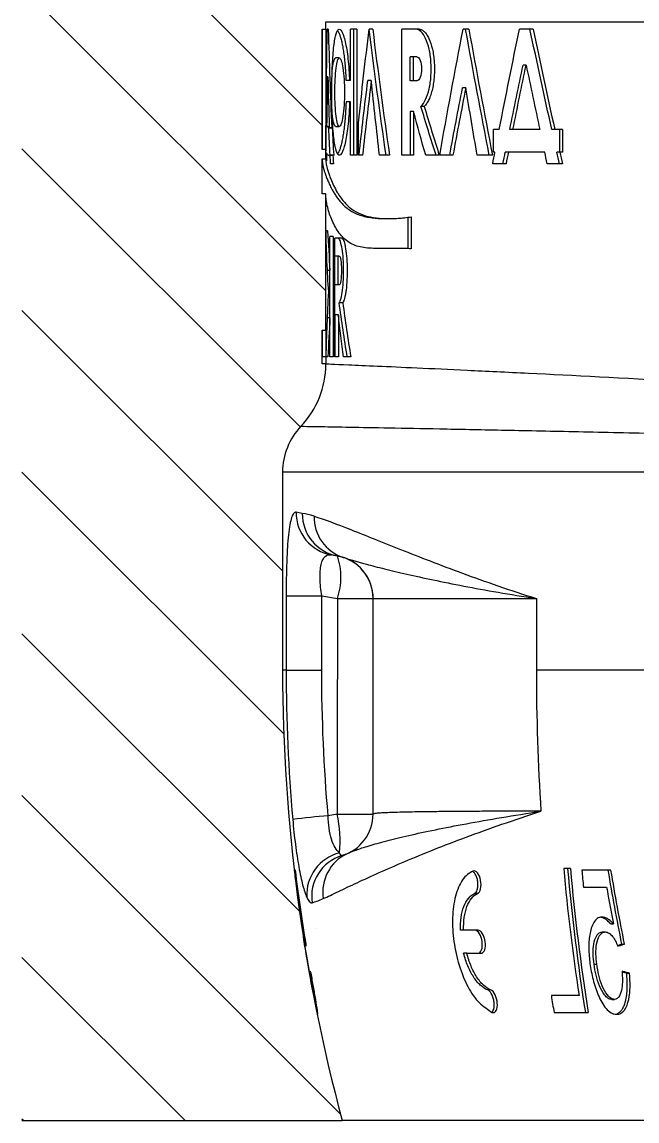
# Model space of a CAD drawing. Header units: millimetres. Extents: x 8 to 586, y 8 to 412.
# Drawn here: x 164.17 to 181.24, y 163.56 to 194.07 of the extents above; entities that cross this region are included whole.
import ezdxf

# ---------------------------------------------------------------- set-up
doc = ezdxf.new("R2010")
doc.units = ezdxf.units.MM
doc.layers.add('DETAIL', color=3, linetype='Continuous')
doc.layers.add('HATCH', color=3, linetype='Continuous')
doc.layers.add('OUTLINE', color=7, linetype='Continuous', lineweight=25)

msp = doc.modelspace()

# ---------------------------------------------------------------- hatches: boundary and pattern name
at = {"layer": 'HATCH'}
h = msp.add_hatch(dxfattribs=at)
h.set_pattern_fill('ANSI31', color=256, angle=90, style=0)
edge = h.paths.add_edge_path(flags=0)
edge.add_line((173.53469, 308.52853), (173.70898, 308.42661))
edge.add_spline(control_points=[(173.70898, 308.42661), (173.96713, 309.05256), (174.24453, 309.66587), (174.53878, 310.26396)], knot_values=[0, 0, 0, 0, 0.05750888, 0.05750888, 0.05750888, 0.05750888], weights=[1, 1, 1, 1], degree=3, periodic=0)
edge.add_line((174.53878, 310.26396), (174.36569, 310.36517))
edge.add_spline(control_points=[(174.36569, 310.36517), (175.90572, 313.49174), (178.01441, 316.39353), (180.5143, 318.82204)], knot_values=[0.00023208, 0.00023208, 0.00023208, 0.00023208, 0.01068785, 0.01068785, 0.01068785, 0.01068785], weights=[1, 1, 1, 1], degree=3, periodic=0)
edge.add_line((180.5143, 318.82204), (180.69352, 318.71724))
edge.add_spline(control_points=[(180.69352, 318.71724), (181.02592, 319.03896), (181.37049, 319.3577), (181.72868, 319.6738)], knot_values=[0, 0, 0, 0, 0.03783092, 0.03783092, 0.03783092, 0.03783092], weights=[1, 1, 1, 1], degree=3, periodic=0)
edge.add_line((181.72868, 319.6738), (181.54695, 319.78007))
edge.add_spline(control_points=[(181.54695, 319.78007), (181.88832, 320.08262), (182.23641, 320.37777), (182.59084, 320.6649)], knot_values=[0.00112405, 0.00112405, 0.00112405, 0.00112405, 0.00249233, 0.00249233, 0.00249233, 0.00249233], weights=[1, 1, 1, 1], degree=3, periodic=0)
edge.add_line((182.59084, 320.6649), (182.77546, 320.55694))
edge.add_spline(control_points=[(182.77546, 320.55694), (182.99389, 320.733), (183.80927, 321.37204), (184.702, 322.0022), (185.88224, 322.76178), (186.50299, 323.25662), (187.33883, 324.1726), (188.09426, 325.22288), (188.85031, 326.90872), (189.07865, 328.40552), (189.07865, 329.18388)], knot_values=[0, 0, 0, 0, 0.0213843, 0.0779468, 0.0779468, 0.1159218, 0.12911346, 0.1538968, 0.1918718, 0.2298468, 0.2298468, 0.2298468, 0.2298468], weights=[1, 1, 1, 1, 1, 1, 1, 1, 1, 1, 1], degree=3, periodic=0)
edge.add_arc((153.07865, 329.18388), 36, 0, 10.388858)
edge.add_arc((213.07865, 340.18388), 25, 180, 190.388858, ccw=False)
edge.add_arc((233.34693, 340.18388), 45.26828, 160.987509, 180, ccw=False)
edge.add_arc((162.18472, 364.70435), 30, 340.987509, 355.180578)
edge.add_line((192.07865, 362.18388), (194.22865, 387.68388))
edge.add_line((194.22865, 387.68388), (194.22865, 389.17839))
edge.add_arc((193.42865, 389.17839), 0.8, 0, 90)
edge.add_line((193.42865, 389.97839), (164.17199, 389.97839))
edge.add_line((164.17199, 389.97839), (164.17199, 163.57238))
edge.add_line((164.17199, 163.57238), (173.05983, 163.57238))
edge.add_arc((219.40365, 176.07238), 48, 180, 195.094787, ccw=False)
edge.add_line((171.40365, 176.07238), (171.40365, 181.57238))
edge.add_arc((173.25365, 181.57238), 1.85, 136.397181, 180, ccw=False)
edge.add_arc((170.10365, 184.57238), 2.5, 316.397181, 360)
edge.add_line((172.60365, 184.57238), (172.60365, 184.57849))
edge.add_line((172.60365, 184.57849), (172.50365, 184.57849))
edge.add_line((172.50365, 184.57849), (172.50365, 185.51506))
edge.add_line((172.50365, 185.51506), (172.60365, 185.51506))
edge.add_line((172.60365, 185.51506), (172.60365, 189.30435))
edge.add_line((172.60365, 189.30435), (172.50364, 189.30435))
edge.add_line((172.50364, 189.30435), (172.50365, 190.27105))
edge.add_line((172.50365, 190.27105), (172.60365, 190.27105))
edge.add_line((172.60365, 190.27105), (172.60365, 190.53112))
edge.add_line((172.60365, 190.53112), (172.50365, 190.53112))
edge.add_line((172.50365, 190.53112), (172.50365, 193.87238))
edge.add_line((172.50365, 193.87238), (172.60365, 193.87238))
edge.add_line((172.60365, 193.87238), (172.60365, 194.07238))
edge.add_spline(control_points=[(172.60365, 194.07238), (172.60365, 194.47423), (172.46226, 194.86381), (172.20365, 195.17238)], knot_values=[0, 0, 0, 0, 1, 1, 1, 1], weights=[1, 1, 1, 1], degree=3, periodic=0)
edge.add_spline(control_points=[(172.20365, 195.17238), (171.94553, 195.48037), (171.80365, 195.86978), (171.80365, 196.27238)], knot_values=[0, 0, 0, 0, 1, 1, 1, 1], weights=[1, 1, 1, 1], degree=3, periodic=0)
edge.add_line((171.80365, 196.27238), (171.80365, 289.38953))
edge.add_arc((168.80365, 289.38953), 3, 0, 17.459088)
edge.add_line((171.66545, 290.2896), (171.63399, 290.3896))
edge.add_arc((176.40365, 291.88973), 5, 180, 197.459088, ccw=False)
edge.add_line((171.40365, 291.88973), (171.40365, 296.78953))
edge.add_spline(control_points=[(171.40365, 296.78953), (171.40365, 297.22282), (171.42003, 297.99192), (171.47125, 298.85776), (171.54102, 299.72334), (171.64392, 300.68571), (171.77406, 301.55057), (171.9337, 302.47514), (172.03115, 302.96733), (172.14094, 303.4578)], knot_values=[0, 0, 0, 0, 0.03713333, 0.06593333, 0.07426667, 0.1114, 0.14853333, 0.14853333, 0.19083068, 0.19083068, 0.19083068, 0.19083068], weights=[1, 1, 1, 1, 1, 1, 1, 1, 1, 1], degree=3, periodic=0)
edge.add_line((172.14094, 303.4578), (171.95977, 303.56374))
edge.add_spline(control_points=[(171.95977, 303.56374), (172.01967, 303.82874), (172.08309, 304.09298), (172.15001, 304.3563)], knot_values=[0.00125171, 0.00125171, 0.00125171, 0.00125171, 0.00206673, 0.00206673, 0.00206673, 0.00206673], weights=[1, 1, 1, 1], degree=3, periodic=0)
edge.add_line((172.15001, 304.3563), (172.32972, 304.25121))
edge.add_spline(control_points=[(172.32972, 304.25121), (172.34743, 304.32149), (172.41258, 304.57601), (172.48103, 304.82977), (172.53231, 305.01304)], knot_values=[0, 0, 0, 0, 0.006089, 0.02207076, 0.02207076, 0.02207076, 0.02207076], weights=[1, 1, 1, 1, 1], degree=3, periodic=0)
edge.add_line((172.53231, 305.01304), (172.35387, 305.11738))
edge.add_spline(control_points=[(172.35387, 305.11738), (172.45159, 305.46437), (172.55543, 305.8097), (172.66529, 306.15304)], knot_values=[0.00285456, 0.00285456, 0.00285456, 0.00285456, 0.00393493, 0.00393493, 0.00393493, 0.00393493], weights=[1, 1, 1, 1], degree=3, periodic=0)
edge.add_line((172.66529, 306.15304), (172.84221, 306.04959))
edge.add_spline(control_points=[(172.84221, 306.04959), (172.8639, 306.11773), (172.91317, 306.27062), (172.96362, 306.42304), (172.99198, 306.50747)], knot_values=[0, 0, 0, 0, 0.0060109, 0.01350596, 0.01350596, 0.01350596, 0.01350596], weights=[1, 1, 1, 1, 1], degree=3, periodic=0)
edge.add_line((172.99198, 306.50747), (172.81565, 306.61057))
edge.add_spline(control_points=[(172.81565, 306.61057), (173.0339, 307.25752), (173.2738, 307.89757), (173.53469, 308.52853)], knot_values=[0.00011413, 0.00011413, 0.00011413, 0.00011413, 0.002162, 0.002162, 0.002162, 0.002162], weights=[1, 1, 1, 1], degree=3, periodic=0)

# ---------------------------------------------------------------- linework, layer by layer
at = {"layer": 'DETAIL'}
for p, q in [((172.60365, 194.07237), (182.41992, 194.07237)), ((207.07865, 181.57238), (171.40365, 181.57238)), ((171.50271, 178.14154), (171.50271, 176.07238)), ((171.50271, 178.14154), (172.491, 178.14154)), ((172.491, 176.07238), (172.491, 178.14154)), ((172.491, 178.14154), (172.92329, 178.06531)), ((173.91491, 178.06592), (173.91717, 178.06717)), ((178.44593, 178.06546), (178.44593, 176.07238)), ((171.50271, 176.07238), (171.40365, 176.07238)), ((171.50271, 176.07238), (172.491, 176.07238)), ((207.07865, 176.07238), (178.44593, 176.07238)), ((172.92197, 172.07921), (172.66837, 172.03449)), ((176.81274, 169.87086), (176.72621, 169.87086)), ((177.17715, 167.20066), (177.08984, 167.20066))]:
    msp.add_line(p, q, dxfattribs=at)
at = {"layer": 'DETAIL', "flags": 128}
for points in [[(171.95094, 180.42871), (171.86011, 180.44417), (171.77747, 180.45825)], [(172.92329, 178.06531), (173.059, 178.06538), (173.19006, 178.06546), (173.3147, 178.06553), (173.43124, 178.06559), (173.5381, 178.06565), (173.63384, 178.06571), (173.71718, 178.06577), (173.78697, 178.06581), (173.84229, 178.06584), (173.88237, 178.06589), (173.9067, 178.0659), (173.91491, 178.06592)], [(172.92197, 172.07921), (173.0578, 172.07924), (173.18897, 172.07927), (173.31371, 172.0793), (173.43033, 172.07933), (173.53725, 172.07936), (173.63302, 172.07938), (173.71636, 172.07941), (173.78612, 172.07942), (173.84137, 172.07944), (173.88135, 172.07945), (173.90553, 172.07947), (173.91359, 172.07947)]]:
    msp.add_lwpolyline(points, dxfattribs=at)
at = {"layer": 'DETAIL'}
for centre, radius, start, end in [((172.96825, 180.44834), 1.19083, 179.522948, 259.758107), ((173.1375, 180.41424), 1.18666, 179.301639, 259.64223), ((173.44835, 180.32007), 1.17075, 178.49854, 251.809981), ((171.20743, 178.65619), 1.81476, 340.998133, 19.001867), ((172.71493, 178.06532), 1.19998, 0.028553, 80.000648), ((172.7172, 178.06493), 1.19997, 0.106996, 72.257252), ((238.19017, 176.07151), 59.74424, 179.999168, 183.7539604), ((174.23005, 152.47127), 19.62546, 94.564087, 97.452163), ((169.45626, 171.3394), 3.54379, 354.572172, 12.049917), ((173.28172, 169.83185), 1.20951, 104.241858, 182.852996), ((173.40134, 169.78921), 1.19106, 106.843214, 188.27601), ((173.69639, 169.91478), 1.17743, 115.361447, 188.908414)]:
    msp.add_arc(centre, radius, start, end, dxfattribs=at)
for points, knots in [([(182.41992, 184.09084), (180.85103, 184.17968), (179.45566, 184.25215), (177.62045, 184.34351), (177.05153, 184.37103), (176.02021, 184.41995), (175.55494, 184.4415), (174.30756, 184.49844), (173.67211, 184.52625), (172.81387, 184.56349), (172.60365, 184.57238), (172.60365, 184.57238)], [0, 0, 0, 0, 0.25, 0.25, 0.375, 0.375, 0.5, 0.5, 0.75, 0.75, 1, 1, 1, 1]), ([(171.914, 182.84824), (171.914, 182.84824), (172.13073, 182.84449), (172.7948, 182.83268), (173.07001, 182.82776), (173.72262, 182.8159), (174.1003, 182.80896), (174.95747, 182.79289), (175.43696, 182.78377), (176.49969, 182.76304), (177.08541, 182.75138), (178.34892, 182.72546), (179.02805, 182.71117), (180.47438, 182.67963), (181.23992, 182.66241), (182.04793, 182.64345)], [0, 0, 0, 0, 0.25, 0.25, 0.375, 0.375, 0.5, 0.5, 0.625, 0.625, 0.75, 0.75, 0.875, 0.875, 1, 1, 1, 1]), ([(171.77747, 180.45826), (171.75434, 180.4622), (171.73254, 180.4523), (171.69149, 180.4046), (171.67206, 180.36628), (171.63646, 180.26112), (171.62041, 180.19505), (171.59134, 180.03521), (171.57823, 179.9401), (171.55566, 179.72816), (171.54608, 179.61111), (171.52976, 179.35404), (171.52311, 179.21474), (171.50761, 178.78142), (171.50271, 178.46261), (171.50271, 178.14154)], [0, 0, 0, 0, 0.125, 0.125, 0.25, 0.25, 0.375, 0.375, 0.5, 0.5, 0.625, 0.625, 0.75, 0.75, 1, 1, 1, 1]), ([(172.27801, 180.35074), (172.55523, 180.26518), (172.89528, 180.13623), (173.49793, 179.89915), (173.71477, 179.81245), (174.17651, 179.62768), (174.4214, 179.52959), (175.19742, 179.22196), (175.76972, 178.99886), (176.71048, 178.65204), (177.03785, 178.53472), (177.72068, 178.29994), (178.07698, 178.18209), (178.44593, 178.06546)], [0, 0, 0, 0, 0.25, 0.25, 0.375, 0.375, 0.5, 0.5, 0.75, 0.75, 0.875, 0.875, 1, 1, 1, 1]), ([(172.491, 178.14154), (172.46488, 178.30346), (172.44796, 178.4672), (172.44197, 178.69066), (172.44322, 178.76293), (172.45297, 178.89469), (172.46131, 178.95388), (172.48533, 179.05935), (172.50119, 179.10542), (172.53852, 179.17981), (172.56016, 179.20907), (172.63386, 179.27501), (172.69205, 179.28786), (172.75652, 179.27649)], [0, 0, 0, 0, 0.25, 0.25, 0.375, 0.375, 0.5, 0.5, 0.625, 0.625, 0.75, 0.75, 1, 1, 1, 1]), ([(173.08288, 179.20783), (173.22187, 179.16352), (173.43551, 179.09806), (173.87871, 178.97817), (174.04677, 178.93451), (174.42105, 178.84174), (174.62729, 178.79262), (175.30333, 178.63877), (175.83239, 178.52708), (176.73232, 178.35497), (177.05023, 178.29695), (177.72191, 178.18095), (178.07711, 178.1227), (178.44593, 178.06546)], [0, 0, 0, 0, 0.25, 0.25, 0.375, 0.375, 0.5, 0.5, 0.75, 0.75, 0.875, 0.875, 1, 1, 1, 1]), ([(172.92329, 178.06531), (172.92343, 177.79555), (172.9235, 177.52578), (172.9235, 177.25602), (172.92351, 176.52736), (172.92282, 175.7987), (172.92245, 175.07004), (172.92193, 174.0731), (172.92176, 173.07616), (172.92197, 172.07921)], [0, 0, 0, 0, 0.00080929564, 0.00080929564, 0.00080929564, 0.00299527317, 0.00299527317, 0.00299527317, 0.00598609722, 0.00598609722, 0.00598609722, 0.00598609722]), ([(173.91717, 178.06717), (173.91774, 178.06749), (173.94015, 178.0662), (174.03628, 178.06532), (174.10848, 178.06494), (174.39669, 178.06397), (174.68375, 178.06351), (175.26171, 178.06323), (175.47895, 178.0632), (175.95549, 178.06333), (176.21555, 178.06348), (177.06049, 178.06424), (177.71011, 178.06546), (178.44593, 178.06546)], [0, 0, 0, 0, 0.125, 0.125, 0.25, 0.25, 0.5, 0.5, 0.625, 0.625, 0.75, 0.75, 1, 1, 1, 1]), ([(172.53316, 169.73245), (172.6568, 169.7877), (172.79633, 169.85551), (173.10868, 170.00393), (173.2813, 170.08589), (173.65991, 170.26238), (173.86632, 170.35706), (174.30968, 170.55524), (174.54682, 170.65888), (175.3044, 170.97982), (175.87087, 171.20701), (176.81378, 171.55797), (177.14369, 171.67644), (177.83507, 171.91624), (178.19743, 172.0382), (178.57412, 172.15993)], [0, 0, 0, 0, 0.125, 0.125, 0.25, 0.25, 0.375, 0.375, 0.5, 0.5, 0.75, 0.75, 0.875, 0.875, 1, 1, 1, 1]), ([(173.20575, 170.98501), (173.23649, 170.9989), (173.26929, 171.01402), (173.34757, 171.04622), (173.39197, 171.06337), (173.54095, 171.11759), (173.66131, 171.15745), (173.94476, 171.24308), (174.10823, 171.28893), (174.47605, 171.38481), (174.68055, 171.43491), (175.35618, 171.59015), (175.89138, 171.70057), (176.80999, 171.87005), (177.13576, 171.92719), (177.82667, 172.04281), (178.19252, 172.10176), (178.57412, 172.15993)], [0, 0, 0, 0, 0.0625, 0.0625, 0.125, 0.125, 0.25, 0.25, 0.375, 0.375, 0.5, 0.5, 0.75, 0.75, 0.875, 0.875, 1, 1, 1, 1]), ([(178.57412, 172.15993), (178.5741, 172.15993), (178.34863, 172.15993), (177.90381, 172.15956), (177.28989, 172.158), (176.72118, 172.15542), (176.20185, 172.15192), (175.73303, 172.14752), (175.33233, 172.14247), (174.99391, 172.13689), (174.71093, 172.13076), (174.46975, 172.12397), (174.26896, 172.11643), (174.11042, 172.10817), (173.99688, 172.09923), (173.92634, 172.08984), (173.91778, 172.08309), (173.91359, 172.07978)], [0, 0, 0, 0, 0.000003975, 0.075977246, 0.152129478, 0.228374177, 0.304620769, 0.380777471, 0.456753655, 0.52394266, 0.591193445, 0.658444533, 0.725633905, 0.794896783, 0.864227026, 0.933557474, 1, 1, 1, 1]), ([(171.68466, 171.93096), (171.70563, 171.69269), (171.73044, 171.46147), (171.78779, 171.01306), (171.81956, 170.80278), (171.87061, 170.5175), (171.88838, 170.42654), (171.92419, 170.25934), (171.94235, 170.18235), (171.9977, 169.9707), (172.03585, 169.8556), (172.07371, 169.77164)], [0, 0, 0, 0, 0.25, 0.25, 0.5, 0.5, 0.625, 0.625, 0.75, 0.75, 1, 1, 1, 1]), ([(172.98416, 171.00419), (172.89612, 171.07228), (172.81669, 171.20006), (172.7311, 171.4729), (172.70854, 171.57562), (172.67736, 171.79913), (172.66925, 171.91488), (172.66837, 172.0345)], [0, 0, 0, 0, 0.5, 0.5, 0.75, 0.75, 1, 1, 1, 1]), ([(172.07371, 169.77164), (172.09983, 169.71372), (172.12527, 169.67224), (172.17497, 169.62076), (172.19938, 169.61087), (172.22268, 169.61776)], [0, 0, 0, 0, 0.5, 0.5, 1, 1, 1, 1])]:
    msp.add_open_spline(points, degree=3, knots=knots, dxfattribs=at)
for points in [[(172.27801, 180.35074), (172.15652, 180.38824), (172.04745, 180.41225), (171.95094, 180.4287)], [(171.50271, 176.07238), (171.50271, 174.68983), (171.56341, 173.30802), (171.68466, 171.93096)], [(172.66837, 172.0345), (172.55012, 173.37778), (172.491, 174.72374), (172.491, 176.07238)], [(173.05622, 170.92917), (173.03371, 170.92245), (173.00944, 170.94776), (172.98416, 171.00419)], [(172.22268, 169.61776), (172.31136, 169.64397), (172.41527, 169.67976), (172.53316, 169.73245)]]:
    msp.add_open_spline(points, degree=3, dxfattribs=at)
at = {"layer": 'OUTLINE'}
for p, q in [((172.60365, 193.87238), (172.60365, 194.07237)), ((172.50365, 193.87238), (172.60365, 193.87238)), ((172.50365, 190.53113), (172.50365, 193.87238)), ((172.50501, 193.87238), (172.50501, 190.53113)), ((172.60501, 193.87238), (172.60365, 193.87238)), ((172.60501, 193.87238), (172.60501, 190.4948)), ((172.6719, 193.87238), (172.64365, 193.87238)), ((173.4667, 193.87238), (173.29104, 193.87238)), ((173.29104, 192.44335), (173.29104, 193.87238)), ((173.36911, 193.87238), (173.36911, 190.37238)), ((173.4667, 193.87238), (173.4667, 190.37238)), ((173.90451, 193.87238), (173.80492, 193.87238)), ((175.19207, 193.87238), (174.71063, 193.87238)), ((174.71063, 190.37238), (174.71063, 193.87238)), ((176.57165, 193.87238), (176.41105, 193.87238)), ((178.35299, 193.87238), (177.97535, 193.87238)), ((172.977, 193.07239), (172.87804, 193.07239)), ((174.94534, 192.44083), (174.94534, 193.10351)), ((175.03856, 193.10351), (174.94534, 193.10351)), ((175.03856, 192.44083), (175.03856, 193.10351)), ((175.13333, 193.10351), (175.03856, 193.10351)), ((178.1627, 192.87721), (178.0782, 192.87721)), ((172.65964, 192.55095), (172.62783, 192.55095)), ((173.26164, 192.44335), (173.16347, 192.44335)), ((173.29104, 192.44335), (173.26164, 192.44335)), ((173.86606, 192.44335), (173.76958, 192.44335)), ((175.03856, 192.44083), (174.94534, 192.44083)), ((175.13333, 192.44083), (175.03856, 192.44083)), ((176.48645, 192.24483), (176.39727, 192.24483)), ((173.26342, 191.85699), (173.16526, 191.85699)), ((173.29104, 191.85699), (173.26342, 191.85699)), ((173.29104, 190.37238), (173.29104, 191.85699)), ((175.33491, 191.72703), (175.24252, 191.72703)), ((174.94534, 191.58249), (174.94534, 190.37238)), ((175.03856, 191.58249), (174.94534, 191.58249)), ((175.03856, 191.58249), (175.03856, 190.37238)), ((172.60721, 190.48845), (172.60721, 191.19643)), ((172.69814, 191.16021), (172.60721, 191.16021)), ((172.63431, 191.17805), (172.61755, 191.17805)), ((172.66737, 191.16021), (172.66834, 191.13264)), ((172.76788, 191.13264), (172.66834, 191.13264)), ((172.78399, 191.12451), (172.68449, 191.12451)), ((172.87803, 191.17238), (172.97699, 191.17238)), ((173.51126, 190.37238), (173.51126, 191.27484)), ((177.41769, 191.0871), (177.25673, 191.0871)), ((177.25673, 190.45595), (177.25673, 191.0871)), ((177.79519, 191.0871), (177.70966, 191.0871)), ((178.54169, 191.0871), (177.79519, 191.0871)), ((178.95651, 191.0871), (178.87421, 191.0871)), ((179.16851, 191.0871), (178.95651, 191.0871)), ((179.08681, 191.0871), (179.08681, 190.45595)), ((179.16851, 191.0871), (179.16851, 190.45595)), ((172.60365, 190.53113), (172.50365, 190.53113)), ((172.60365, 190.27104), (172.60365, 190.53113)), ((172.62366, 190.42814), (172.60693, 190.42814)), ((177.29526, 190.45595), (177.25673, 190.45595)), ((177.66838, 190.45595), (177.58249, 190.45595)), ((178.67803, 190.45595), (177.66838, 190.45595)), ((179.09705, 190.45595), (179.01515, 190.45595)), ((179.16851, 190.45595), (179.09705, 190.45595)), ((172.50365, 190.27104), (172.60365, 190.27104)), ((172.50365, 189.30434), (172.50365, 190.27104)), ((172.80212, 190.36657), (172.70267, 190.36657)), ((172.82122, 190.37238), (172.72183, 190.37238)), ((172.81299, 190.13739), (172.73283, 190.13739)), ((173.4667, 190.37238), (173.29104, 190.37238)), ((173.62245, 190.37238), (173.51126, 190.37238)), ((174.36991, 190.37238), (174.09316, 190.37238)), ((175.03856, 190.37238), (174.71063, 190.37238)), ((175.75236, 190.37238), (175.37555, 190.37238)), ((176.13044, 190.37238), (175.76514, 190.37238)), ((177.22701, 190.37238), (176.80532, 190.37238)), ((177.60492, 190.13739), (177.23403, 190.13739)), ((179.16851, 190.13739), (178.74738, 190.13739)), ((172.60364, 189.30436), (172.50364, 189.30436)), ((172.60365, 185.51505), (172.60365, 189.30436)), ((174.8791, 188.64831), (174.8791, 187.77487)), ((174.97249, 188.65856), (174.97249, 187.77487)), ((172.65433, 188.27238), (172.60921, 188.27238)), ((172.80268, 188.11422), (172.71893, 188.11422)), ((172.71893, 187.17413), (172.71893, 188.11422)), ((172.80268, 188.11422), (172.80268, 184.77238)), ((173.0438, 188.06656), (172.85001, 188.06656)), ((172.85001, 184.77238), (172.85001, 188.06656)), ((172.94831, 187.57222), (172.85001, 187.57222)), ((172.94831, 186.77605), (172.94831, 187.57222)), ((172.97783, 187.57222), (172.94831, 187.57222)), ((172.71893, 187.17413), (172.6496, 187.17413)), ((172.70324, 187.17413), (172.70324, 185.85414)), ((172.94831, 186.77605), (172.85001, 186.77605)), ((172.97783, 186.77605), (172.94831, 186.77605)), ((173.07351, 186.27664), (172.97482, 186.27664)), ((172.71893, 185.85414), (172.6498, 185.85414)), ((172.71893, 184.77238), (172.71893, 185.85414)), ((172.85272, 185.93774), (172.85272, 184.77238)), ((172.95175, 185.93774), (172.85272, 185.93774)), ((172.95175, 185.93774), (172.95175, 184.77238)), ((172.50365, 185.51505), (172.60365, 185.51505)), ((172.50365, 184.5785), (172.50365, 185.51505)), ((172.50552, 185.51505), (172.50552, 184.77238)), ((172.60552, 185.51505), (172.60365, 185.51505)), ((172.60552, 185.51505), (172.60552, 184.77238)), ((172.60434, 184.77238), (172.50434, 184.77238)), ((172.66363, 184.77238), (172.61497, 184.77238)), ((172.80268, 184.77238), (172.71893, 184.77238)), ((172.95175, 184.77238), (172.85001, 184.77238)), ((173.2969, 184.77238), (173.08964, 184.77238)), ((172.60365, 184.5785), (172.50365, 184.5785)), ((172.60365, 184.57238), (172.60365, 184.5785)), ((172.60499, 184.5785), (172.60365, 184.5785)), ((171.40365, 181.57238), (171.40365, 176.07238)), ((172.92329, 179.24707), (172.75652, 179.27649)), ((171.7609, 170.52043), (171.72731, 170.52043)), ((179.3895, 170.57238), (179.20387, 170.57238)), ((180.51617, 170.52043), (179.70797, 170.52043)), ((171.78408, 170.05289), (171.8075, 170.05289)), ((179.75192, 170.05289), (180.3968, 170.05289)), ((171.92807, 169.02854), (171.95299, 169.02854)), ((176.42631, 168.85576), (176.33806, 168.85576)), ((176.8277, 168.85576), (176.42631, 168.85576)), ((180.28255, 168.80614), (180.35951, 168.80614)), ((180.50853, 169.02854), (180.58471, 169.02854)), ((172.04089, 168.47093), (172.0561, 168.47093)), ((180.81793, 168.47093), (180.89355, 168.47093)), ((176.5151, 168.21576), (176.42665, 168.21576)), ((176.5151, 168.21576), (176.91532, 168.21576)), ((180.04706, 167.91167), (180.12525, 167.91167)), ((180.95271, 167.66328), (181.02845, 167.66328)), ((179.63065, 167.03991), (178.86158, 167.03991)), ((180.5373, 166.93602), (180.61476, 166.93602)), ((178.93613, 166.57238), (179.88547, 166.57238)), ((164.17199, 163.57238), (173.05983, 163.57238)), ((207.07865, 163.57238), (173.05983, 163.57238))]:
    msp.add_line(p, q, dxfattribs=at)
for centre, radius, start, end in [((170.10365, 184.57238), 2.5, 316.397181, 0), ((173.25365, 181.57238), 1.85, 136.397181, 180), ((219.40365, 176.07238), 48, 180, 195.094787), ((172.71359, 172.07921), 1.2, 286.588285, 0.011972), ((219.48374, 176.08154), 48.07913, 186.642023, 187.203281), ((239.04634, 176.01029), 60.08904, 185.1922295, 188.5854801), ((239.6115, 176.00265), 60.54484, 185.1457818, 188.9606892), ((239.55879, 176.00219), 60.41379, 185.1565326, 188.979842), ((241.13515, 176.05906), 61.67637, 185.1521824, 185.58843), ((236.3982, 175.97466), 58.22621, 188.8268488, 189.292715)]:
    msp.add_arc(centre, radius, start, end, dxfattribs=at)
for points in [[(172.61153, 191.19038), (172.61811, 192.08438), (172.62882, 192.97838), (172.64365, 193.87238)], [(172.6719, 193.87238), (172.69699, 192.95913), (172.72899, 192.04589), (172.76788, 191.13264)], [(173.51126, 191.27484), (173.60239, 192.14069), (173.7003, 193.00653), (173.80492, 193.87238)], [(174.27483, 190.37238), (174.10768, 191.53905), (173.95206, 192.70571), (173.80813, 193.87238)], [(173.90451, 193.87238), (174.04804, 192.70571), (174.20322, 191.53905), (174.36991, 190.37238)], [(175.76514, 190.37238), (175.97092, 191.53905), (176.18629, 192.70571), (176.41105, 193.87238)], [(177.13989, 190.37238), (176.91303, 191.53905), (176.69391, 192.70571), (176.48271, 193.87238)], [(176.57165, 193.87238), (176.78226, 192.70571), (177.00077, 191.53905), (177.22701, 190.37238)], [(177.41769, 191.08711), (177.59886, 192.01553), (177.78477, 192.94396), (177.97535, 193.87238)], [(178.87421, 191.08711), (178.66793, 192.01553), (178.46616, 192.94396), (178.26902, 193.87238)], [(178.35299, 193.87238), (178.54959, 192.94396), (178.75079, 192.01553), (178.95651, 191.08711)], [(177.70966, 191.08711), (177.83057, 191.68381), (177.95342, 192.28051), (178.0782, 192.87721)], [(177.79519, 191.08711), (177.91577, 191.68381), (178.03828, 192.28051), (178.1627, 192.87721)], [(178.1627, 192.87721), (178.28713, 192.28051), (178.41347, 191.68381), (178.54169, 191.08711)], [(172.63431, 191.17805), (172.64149, 191.63568), (172.64994, 192.09332), (172.65964, 192.55095)], [(172.65964, 192.55095), (172.67081, 192.08737), (172.68364, 191.62379), (172.69814, 191.16021)], [(173.52529, 190.37238), (173.60243, 191.0627), (173.68386, 191.75302), (173.76957, 192.44334)], [(173.86606, 192.44334), (173.78058, 191.75302), (173.69937, 191.0627), (173.62245, 190.37238)], [(174.09316, 190.37238), (174.01439, 191.0627), (173.93869, 191.75302), (173.86606, 192.44334)], [(176.04027, 190.37238), (176.15656, 190.99653), (176.27557, 191.62069), (176.39727, 192.24484)], [(176.48645, 192.24484), (176.36509, 191.62069), (176.24641, 190.99653), (176.13044, 190.37238)], [(176.80532, 190.37238), (176.69706, 190.99653), (176.59076, 191.62069), (176.48645, 192.24484)], [(175.66114, 190.37238), (175.51686, 190.82393), (175.3773, 191.27548), (175.24252, 191.72703)], [(175.33491, 191.72703), (175.46931, 191.27548), (175.60849, 190.82393), (175.75236, 190.37238)], [(175.37555, 190.37238), (175.25972, 190.77575), (175.14738, 191.17912), (175.03856, 191.5825)], [(172.60721, 191.19644), (172.60836, 191.19442), (172.6098, 191.1924), (172.61153, 191.19038)], [(172.69814, 191.16021), (172.68422, 191.16453), (172.65726, 191.17048), (172.63431, 191.17805)], [(172.68449, 191.1245), (172.67898, 191.12721), (172.6736, 191.12993), (172.66834, 191.13264)], [(172.72183, 190.37238), (172.7088, 190.62309), (172.69635, 190.87379), (172.68449, 191.1245)], [(172.76788, 191.13264), (172.77312, 191.12993), (172.77849, 191.12721), (172.78399, 191.1245)], [(172.78399, 191.1245), (172.79582, 190.87379), (172.80823, 190.62309), (172.82122, 190.37238)], [(172.60637, 190.30901), (172.60663, 190.36883), (172.60691, 190.42864), (172.60721, 190.48845)], [(172.62367, 190.42814), (172.62278, 190.35834), (172.62193, 190.28855), (172.6211, 190.21875)], [(177.23403, 190.13739), (177.25438, 190.24357), (177.27479, 190.34976), (177.29526, 190.45595)], [(177.51886, 190.13739), (177.54001, 190.24357), (177.56122, 190.34976), (177.58249, 190.45595)], [(177.66838, 190.45595), (177.64716, 190.34976), (177.62601, 190.24357), (177.60492, 190.13739)], [(178.74737, 190.13739), (178.7242, 190.24357), (178.70108, 190.34976), (178.67803, 190.45595)], [(179.08681, 190.13739), (179.06286, 190.24357), (179.03897, 190.34976), (179.01515, 190.45595)], [(179.09705, 190.45595), (179.12081, 190.34976), (179.14463, 190.24357), (179.16851, 190.13739)], [(172.6211, 190.21875), (172.61406, 190.24884), (172.60915, 190.27893), (172.60637, 190.30901)], [(172.70267, 190.36658), (172.70891, 190.36851), (172.71529, 190.37045), (172.72183, 190.37238)], [(172.73283, 190.13739), (172.73015, 190.21064), (172.72752, 190.2839), (172.72492, 190.35716)], [(172.82122, 190.37238), (172.81471, 190.37045), (172.80834, 190.36851), (172.80212, 190.36658)], [(172.80212, 190.36658), (172.80569, 190.29018), (172.80932, 190.21378), (172.81299, 190.13739)], [(172.68336, 186.57591), (172.64426, 187.1414), (172.61953, 187.70689), (172.60921, 188.27238)], [(172.65433, 188.27238), (172.67151, 187.9063), (172.69304, 187.54021), (172.71893, 187.17413)], [(172.61497, 184.77238), (172.62745, 185.37356), (172.65025, 185.97473), (172.68336, 186.57591)], [(173.19883, 184.77238), (173.11699, 185.2738), (173.0423, 185.77522), (172.97482, 186.27664)], [(173.07351, 186.27664), (173.14081, 185.77522), (173.21528, 185.2738), (173.2969, 184.77238)], [(172.71893, 185.85414), (172.69752, 185.49355), (172.67908, 185.13297), (172.66363, 184.77238)], [(173.08964, 184.77238), (173.03988, 185.16083), (172.99391, 185.54928), (172.95175, 185.93773)], [(172.50499, 184.57849), (172.50474, 184.64312), (172.50452, 184.70775), (172.50434, 184.77238)], [(172.60434, 184.77238), (172.60452, 184.70775), (172.60474, 184.64312), (172.60499, 184.57849)], [(172.92415, 179.24693), (172.97082, 179.2387), (173.02369, 179.2267), (173.08288, 179.20783)], [(172.0561, 168.47092), (171.94275, 169.15204), (171.84432, 169.83538), (171.7609, 170.52043)], [(180.81793, 168.47092), (180.68155, 169.15204), (180.55565, 169.83539), (180.44053, 170.52043)], [(180.89355, 168.47092), (180.75715, 169.15204), (180.63126, 169.83538), (180.51617, 170.52043)]]:
    msp.add_open_spline(points, degree=3, dxfattribs=at)
for points, knots in [([(173.26342, 191.85699), (173.26104, 191.80425), (173.25629, 191.6988), (173.24548, 191.49021), (173.22574, 191.24007), (173.191, 190.97633), (173.14969, 190.75046), (173.10374, 190.5692), (173.03918, 190.40107), (172.9575, 190.33532), (172.87415, 190.50401), (172.81361, 190.89405), (172.77785, 191.44944), (172.76562, 192.09361), (172.77591, 192.74219), (172.80951, 193.30788), (172.86794, 193.715), (172.94945, 193.90446), (173.03052, 193.85669), (173.09528, 193.70193), (173.1418, 193.52994), (173.18416, 193.31179), (173.22034, 193.05396), (173.24154, 192.80683), (173.25357, 192.60008), (173.25895, 192.4956), (173.26164, 192.44334)], [0, 0, 0, 0, 0.01578069, 0.03154834, 0.06296374, 0.09415782, 0.12544969, 0.15699554, 0.18817143, 0.25037447, 0.31284989, 0.37523843, 0.43757246, 0.50009963, 0.56232294, 0.6248999, 0.68707943, 0.74964492, 0.81181512, 0.84293271, 0.87443424, 0.90570585, 0.93701375, 0.96848608, 0.98423831, 1, 1, 1, 1]), ([(172.9289, 193.83491), (172.9354, 193.82661), (172.95265, 193.80457), (172.98086, 193.73992), (173.0128, 193.64386), (173.04352, 193.52296), (173.0725, 193.38124), (173.09875, 193.22158), (173.11767, 193.07545), (173.13041, 192.95178), (173.13883, 192.85472), (173.14607, 192.75498), (173.15216, 192.65562), (173.15784, 192.55241), (173.16148, 192.48186), (173.16347, 192.44335)], [0, 0, 0, 0, 0.06274456, 0.16651776, 0.27030737, 0.37576152, 0.48041987, 0.58566737, 0.68907311, 0.7390776, 0.79069408, 0.84416449, 0.89401987, 0.94213735, 1, 1, 1, 1]), ([(175.24252, 191.72703), (175.28967, 191.77205), (175.33281, 191.83605), (175.41043, 192.00203), (175.44338, 192.1007), (175.49521, 192.32583), (175.51284, 192.44624), (175.53098, 192.7022), (175.531, 192.8304), (175.51286, 193.08629), (175.49524, 193.20678), (175.44344, 193.43186), (175.41076, 193.53004), (175.33262, 193.69715), (175.28948, 193.76122), (175.19573, 193.85013), (175.1485, 193.87204), (175.09928, 193.87238)], [0, 0, 0, 0, 0.125, 0.125, 0.25, 0.25, 0.375, 0.375, 0.5, 0.5, 0.625, 0.625, 0.75, 0.75, 0.875, 0.875, 1, 1, 1, 1]), ([(175.19206, 193.87238), (175.2042, 193.87152), (175.22833, 193.8698), (175.26444, 193.85676), (175.30009, 193.83601), (175.34683, 193.79727), (175.40327, 193.72923), (175.48541, 193.58123), (175.56883, 193.33064), (175.62247, 192.96228), (175.62254, 192.57034), (175.57748, 192.26289), (175.51896, 192.05154), (175.46498, 191.91531), (175.40339, 191.80227), (175.35779, 191.75217), (175.33491, 191.72703)], [0, 0, 0, 0, 0.03162583, 0.06289976, 0.09405797, 0.12533924, 0.18793765, 0.25056816, 0.37531313, 0.5000582, 0.62480327, 0.74954834, 0.81214673, 0.87477732, 0.93717116, 1, 1, 1, 1]), ([(172.77867, 192.69014), (172.78183, 192.72462), (172.78949, 192.80838), (172.80616, 192.91306), (172.8276, 193.00526), (172.85186, 193.05124), (172.86917, 193.09011), (172.87804, 193.07238), (172.87804, 193.07237)], [0, 0, 0, 0, 0.14807858, 0.3596963, 0.57419744, 0.78915758, 0.99994095, 1, 1, 1, 1]), ([(172.97699, 191.17238), (172.99464, 191.17238), (173.03129, 191.22548), (173.08087, 191.4364), (173.11456, 191.75376), (173.12702, 192.12238), (173.11456, 192.491), (173.08087, 192.80836), (173.03129, 193.01928), (172.97633, 193.09891), (172.92531, 193.01928), (172.88524, 192.80836), (172.86073, 192.491), (172.85216, 192.12238), (172.86073, 191.75376), (172.88524, 191.4364), (172.92531, 191.22548), (172.95934, 191.17238), (172.97699, 191.17238)], [0, 0, 0, 0, 0.06243753, 0.12499149, 0.18744201, 0.25, 0.31255799, 0.37500851, 0.43756247, 0.5, 0.56243753, 0.62499149, 0.68744201, 0.75, 0.81255799, 0.87500851, 0.93756247, 1, 1, 1, 1]), ([(175.13333, 193.10351), (175.166, 193.10274), (175.19718, 193.06855), (175.24374, 192.94438), (175.25692, 192.85969), (175.25702, 192.68464), (175.24374, 192.59997), (175.19719, 192.47577), (175.16569, 192.4409), (175.13333, 192.44082)], [0, 0, 0, 0, 0.25, 0.25, 0.5, 0.5, 0.75, 0.75, 1, 1, 1, 1]), ([(173.16526, 191.85699), (173.1635, 191.81818), (173.16029, 191.74709), (173.15522, 191.64298), (173.14972, 191.54263), (173.14308, 191.4417), (173.1352, 191.34326), (173.12317, 191.21744), (173.10504, 191.06806), (173.07958, 190.90377), (173.05123, 190.75675), (173.02098, 190.63014), (172.98931, 190.52748), (172.95838, 190.45127), (172.93827, 190.42193), (172.92893, 190.40831)], [0, 0, 0, 0, 0.05630972, 0.10314676, 0.15172697, 0.20376168, 0.25401244, 0.30272664, 0.40337813, 0.50584289, 0.60775742, 0.7104094, 0.81146039, 0.91251205, 1, 1, 1, 1]), ([(172.87803, 191.17238), (172.86934, 191.17603), (172.85178, 191.18338), (172.82762, 191.24223), (172.80616, 191.33098), (172.78958, 191.43587), (172.78197, 191.51879), (172.77888, 191.5525)], [0, 0, 0, 0, 0.21145587, 0.42710259, 0.6422898, 0.85458351, 1, 1, 1, 1]), ([(172.60501, 190.4948), (172.60461, 190.50034), (172.60382, 190.51133), (172.60371, 190.52456), (172.60365, 190.53112)], [0, 0, 0, 0, 0.50463801, 1, 1, 1, 1]), ([(172.72492, 190.35716), (172.71356, 190.35873), (172.69075, 190.36189), (172.66317, 190.37641), (172.63998, 190.39747), (172.62912, 190.41789), (172.62367, 190.42814)], [0, 0, 0, 0, 0.24686733, 0.49577441, 0.74679475, 1, 1, 1, 1]), ([(172.50365, 190.27104), (172.50367, 190.26688), (172.5037, 190.25656), (172.50413, 190.23846), (172.50519, 190.21457), (172.50737, 190.185), (172.51094, 190.15216), (172.5157, 190.11966), (172.52115, 190.08913), (172.52693, 190.06121), (172.53297, 190.03525), (172.53939, 190.00986), (172.5467, 189.98285), (172.55608, 189.95048), (172.56737, 189.91402), (172.58033, 189.87474), (172.59415, 189.83478), (172.60925, 189.79299), (172.62636, 189.74787), (172.64447, 189.70249), (172.67051, 189.64017), (172.71018, 189.55162), (172.76402, 189.44456), (172.82416, 189.33804), (172.88572, 189.24067), (172.95328, 189.14674), (173.03497, 189.04738), (173.13409, 188.94666), (173.25777, 188.85091), (173.39688, 188.77109), (173.54835, 188.70905), (173.71176, 188.66338), (173.8798, 188.63382), (174.05257, 188.61853), (174.17132, 188.61286), (174.23877, 188.61429), (174.24442, 188.61441)], [0, 0, 0, 0, 0.00668905, 0.01660237, 0.02973998, 0.04610168, 0.06568769, 0.08438773, 0.10030927, 0.11610104, 0.13008899, 0.1422734, 0.15646473, 0.17198634, 0.19123918, 0.2098813, 0.22757044, 0.24567082, 0.26498192, 0.28550394, 0.30267864, 0.34182465, 0.39250127, 0.43041897, 0.46930238, 0.51183713, 0.55039594, 0.60310557, 0.66092457, 0.71942986, 0.77660137, 0.83481372, 0.89322337, 0.94344849, 0.99526465, 1, 1, 1, 1]), ([(172.60365, 190.27105), (172.6043, 190.24417), (172.60553, 190.19314), (172.6148, 190.12139), (172.63631, 190.01117), (172.67592, 189.88121), (172.74402, 189.6988), (172.81794, 189.53042), (172.90048, 189.37506), (172.98793, 189.23499), (173.07154, 189.1197), (173.17293, 189.00432), (173.30832, 188.88161), (173.57758, 188.71182), (173.9696, 188.61847), (174.38938, 188.6108), (174.63486, 188.62368), (174.80644, 188.64015), (174.91149, 188.65179), (174.97249, 188.65855)], [0, 0, 0, 0, 0.03769133, 0.07155926, 0.10283508, 0.19356349, 0.239582, 0.30278354, 0.36774312, 0.39745371, 0.44937424, 0.49424232, 0.53479731, 0.61691137, 0.79048844, 0.8851855, 0.9327067, 0.96092528, 1, 1, 1, 1]), ([(174.97249, 187.77488), (174.91512, 187.77737), (174.81647, 187.78165), (174.62709, 187.78755), (174.40808, 187.78564), (174.15518, 187.78268), (173.84281, 187.78483), (173.56797, 187.81287), (173.33183, 187.89682), (173.12191, 188.03045), (172.95134, 188.231), (172.81886, 188.46431), (172.73821, 188.64828), (172.67598, 188.83352), (172.63315, 189.00939), (172.60804, 189.16853), (172.60507, 189.26035), (172.60365, 189.30435)], [0, 0, 0, 0, 0.03672053, 0.06314441, 0.12628296, 0.18941738, 0.25256284, 0.37882649, 0.44196939, 0.50510209, 0.63135476, 0.69449543, 0.75763715, 0.82077903, 0.88392032, 0.94437381, 1, 1, 1, 1]), ([(174.24403, 188.61403), (174.25991, 188.61403), (174.29168, 188.61403), (174.32336, 188.61403), (174.33919, 188.61403)], [0, 0, 0, 0, 0.49998419, 1, 1, 1, 1]), ([(172.97482, 186.27664), (172.99258, 186.30001), (173.00951, 186.34199), (173.04132, 186.46319), (173.05533, 186.53906), (173.07858, 186.71986), (173.08713, 186.81914), (173.09761, 187.03505), (173.0992, 187.14481), (173.09497, 187.36706), (173.0893, 187.47268), (173.07117, 187.67184), (173.0593, 187.7592), (173.03051, 187.90885), (173.01454, 187.96636), (172.97998, 188.0465), (172.96278, 188.06621), (172.94502, 188.06657)], [0, 0, 0, 0, 0.125, 0.125, 0.25, 0.25, 0.375, 0.375, 0.5, 0.5, 0.625, 0.625, 0.75, 0.75, 0.875, 0.875, 1, 1, 1, 1]), ([(173.04379, 188.06657), (173.04817, 188.06578), (173.05688, 188.06421), (173.07003, 188.05245), (173.08306, 188.03375), (173.10023, 187.99885), (173.12109, 187.93765), (173.15144, 187.80494), (173.18183, 187.58153), (173.19912, 187.25806), (173.19431, 186.92182), (173.17241, 186.66779), (173.14686, 186.50112), (173.12435, 186.39882), (173.09963, 186.31949), (173.08223, 186.29094), (173.07351, 186.27664)], [0, 0, 0, 0, 0.031675, 0.06295493, 0.09409975, 0.12537279, 0.18798054, 0.25062558, 0.37534363, 0.50006173, 0.62477984, 0.74949792, 0.81210563, 0.87475074, 0.93725443, 1, 1, 1, 1]), ([(174.46429, 187.78627), (174.46078, 187.78628), (174.44159, 187.78631), (174.40585, 187.78618), (174.35489, 187.78588), (174.29917, 187.7854), (174.24294, 187.78488), (174.1911, 187.78442), (174.13953, 187.78396), (174.10575, 187.78372), (174.0861, 187.78358)], [0, 0, 0, 0, 0.02637603, 0.1441403, 0.27248582, 0.41841183, 0.57916611, 0.7184478, 0.83625667, 1, 1, 1, 1]), ([(174.5588, 187.78629), (174.54403, 187.78629), (174.51449, 187.78629), (174.481, 187.78629), (174.46425, 187.78629)], [0, 0, 0, 0, 0.50000026, 1, 1, 1, 1]), ([(172.97783, 187.57222), (172.99313, 187.57145), (173.00814, 187.53022), (173.0308, 187.38102), (173.03734, 187.27936), (173.03738, 187.06891), (173.03079, 186.96726), (173.00814, 186.81802), (172.993, 186.77609), (172.97783, 186.77604)], [0, 0, 0, 0, 0.25, 0.25, 0.5, 0.5, 0.75, 0.75, 1, 1, 1, 1]), ([(173.91359, 172.07947), (173.91338, 173.07612), (173.91355, 174.07277), (173.91407, 175.06942), (173.91444, 175.79829), (173.91513, 176.52715), (173.91512, 177.25602), (173.91512, 177.52599), (173.91505, 177.79596), (173.91492, 178.06592)], [0, 0, 0, 0, 0.00298995446, 0.00298995446, 0.00298995446, 0.00517655752, 0.00517655752, 0.00517655752, 0.00598645758, 0.00598645758, 0.00598645758, 0.00598645758]), ([(173.16166, 170.96717), (173.14651, 170.96086), (173.10711, 170.94445), (173.07561, 170.93499), (173.05622, 170.92917)], [0, 0, 0, 0, 0.38481919, 1, 1, 1, 1]), ([(176.68602, 170.49915), (176.63338, 170.46886), (176.58119, 170.43866), (176.48346, 170.36088), (176.43817, 170.31252), (176.35563, 170.19399), (176.31782, 170.1241), (176.25329, 169.97192), (176.22596, 169.88906), (176.17989, 169.71163), (176.16119, 169.61582), (176.13408, 169.41668), (176.12557, 169.31363), (176.1179, 169.10112), (176.1189, 168.99058), (176.13089, 168.76892), (176.14178, 168.6576), (176.18835, 168.32229), (176.23821, 168.09681), (176.36821, 167.67199), (176.44957, 167.46744), (176.58963, 167.19991), (176.6398, 167.11629), (176.74835, 166.96474), (176.8047, 166.90059), (176.97848, 166.73229), (177.10044, 166.65211), (177.22323, 166.57238)], [0, 0, 0, 0, 0.0625, 0.0625, 0.125, 0.125, 0.1875, 0.1875, 0.25, 0.25, 0.3125, 0.3125, 0.375, 0.375, 0.4375, 0.4375, 0.5, 0.5, 0.625, 0.625, 0.75, 0.75, 0.8125, 0.8125, 0.875, 0.875, 1, 1, 1, 1]), ([(176.72621, 169.87086), (176.74331, 169.8823), (176.77619, 169.90428), (176.8091, 169.97877), (176.82597, 170.07162), (176.82479, 170.17999), (176.80434, 170.29175), (176.76624, 170.39057), (176.71983, 170.46232), (176.68648, 170.48185), (176.67234, 170.49014)], [0, 0, 0, 0, 0.13195946, 0.25360254, 0.37775901, 0.50733563, 0.64095786, 0.77407229, 0.904186, 1, 1, 1, 1]), ([(176.81274, 169.87086), (176.85273, 169.88778), (176.88415, 169.93881), (176.91482, 170.07678), (176.91421, 170.16308), (176.88257, 170.32352), (176.85118, 170.39906), (176.77272, 170.49561), (176.72621, 170.51484), (176.68602, 170.49915)], [0, 0, 0, 0, 0.25, 0.25, 0.5, 0.5, 0.75, 0.75, 1, 1, 1, 1]), ([(171.8075, 170.0529), (171.81868, 169.96742), (171.83011, 169.88198), (171.84176, 169.79656), (171.85925, 169.66843), (171.87726, 169.54036), (171.8958, 169.41236), (171.91434, 169.28435), (171.9334, 169.15641), (171.95299, 169.02855)], [0, 0, 0, 0, 0.00026034689, 0.00026034689, 0.00026034689, 0.00065089417, 0.00065089417, 0.00065089417, 0.00104146765, 0.00104146765, 0.00104146765, 0.00104146765]), ([(180.3968, 170.0529), (180.41179, 169.96742), (180.42694, 169.88198), (180.44226, 169.79656), (180.46525, 169.66843), (180.48861, 169.54036), (180.51236, 169.41236), (180.5361, 169.28435), (180.56022, 169.15641), (180.58471, 169.02855)], [0, 0, 0, 0, 0.00026034689, 0.00026034689, 0.00026034689, 0.00065089417, 0.00065089417, 0.00065089417, 0.00104146765, 0.00104146765, 0.00104146765, 0.00104146765]), ([(176.33806, 168.85577), (176.33574, 168.97971), (176.34249, 169.09715), (176.37422, 169.31895), (176.39947, 169.42231), (176.46642, 169.60147), (176.50924, 169.67973), (176.60769, 169.80069), (176.66428, 169.84516), (176.72621, 169.87086)], [0, 0, 0, 0, 0.25, 0.25, 0.5, 0.5, 0.75, 0.75, 1, 1, 1, 1]), ([(176.42631, 168.85577), (176.42393, 168.97955), (176.43056, 169.09687), (176.462, 169.31853), (176.48707, 169.42189), (176.55368, 169.60111), (176.59632, 169.67945), (176.69447, 169.80058), (176.75091, 169.84512), (176.81274, 169.87086)], [0, 0, 0, 0, 0.25, 0.25, 0.5, 0.5, 0.75, 0.75, 1, 1, 1, 1]), ([(171.90881, 169.22173), (171.90806, 169.22018), (171.90743, 169.21814), (171.90773, 169.20433), (171.90845, 169.19384), (171.91224, 169.15302), (171.91709, 169.11226), (171.93506, 168.97246), (171.95175, 168.85523), (171.98865, 168.60885), (172.00954, 168.47547), (172.05306, 168.20672), (172.07582, 168.0707), (172.09925, 167.93439)], [0, 0, 0, 0, 0.0625, 0.0625, 0.125, 0.125, 0.25, 0.25, 0.5, 0.5, 0.75, 0.75, 1, 1, 1, 1]), ([(171.95299, 169.02855), (171.94762, 169.05563), (171.94232, 169.08273), (171.93255, 169.13098), (171.92816, 169.1517), (171.92049, 169.18576), (171.91717, 169.19947), (171.912, 169.21674), (171.91037, 169.2192), (171.90881, 169.22173)], [0, 0, 0, 0, 0.25, 0.25, 0.5, 0.5, 0.75, 0.75, 1, 1, 1, 1]), ([(180.2621, 169.22173), (180.23971, 169.22018), (180.21746, 169.21814), (180.17527, 169.20433), (180.15475, 169.19384), (180.09758, 169.15302), (180.06594, 169.11226), (179.98391, 168.97246), (179.94889, 168.85523), (179.90471, 168.60885), (179.89831, 168.47547), (179.90349, 168.20672), (179.91735, 168.0707), (179.93401, 167.93439)], [0, 0, 0, 0, 0.0625, 0.0625, 0.125, 0.125, 0.25, 0.25, 0.5, 0.5, 0.75, 0.75, 1, 1, 1, 1]), ([(180.50853, 169.02854), (180.47862, 169.06125), (180.4271, 169.11758), (180.34636, 169.17551), (180.28045, 169.20914), (180.23921, 169.21373), (180.22323, 169.21551)], [0, 0, 0, 0, 0.34043527, 0.58637921, 0.83980736, 1, 1, 1, 1]), ([(180.58471, 169.02855), (180.55999, 169.05563), (180.53533, 169.08273), (180.48375, 169.13098), (180.45698, 169.1517), (180.40269, 169.18576), (180.37501, 169.19947), (180.31823, 169.21674), (180.29014, 169.2192), (180.2621, 169.22173)], [0, 0, 0, 0, 0.25, 0.25, 0.5, 0.5, 0.75, 0.75, 1, 1, 1, 1]), ([(172.10632, 167.91167), (172.07326, 168.10348), (172.04106, 168.29858), (172.00136, 168.5595), (171.98932, 168.6428), (171.97704, 168.73802), (171.97416, 168.76335), (171.9712, 168.79808), (171.9717, 168.80377), (171.97282, 168.80615)], [0, 0, 0, 0, 0.5, 0.5, 0.75, 0.75, 0.875, 0.875, 1, 1, 1, 1]), ([(171.97282, 168.80615), (171.97385, 168.80474), (171.97492, 168.80322), (171.97835, 168.7919), (171.98064, 168.78258), (171.98842, 168.74839), (171.99497, 168.71643), (172.0094, 168.64269), (172.01735, 168.60032), (172.03405, 168.50941), (172.04273, 168.46074), (172.05153, 168.41167)], [0, 0, 0, 0, 0.125, 0.125, 0.25, 0.25, 0.5, 0.5, 0.75, 0.75, 1, 1, 1, 1]), ([(176.82803, 168.21576), (176.87036, 168.2162), (176.90633, 168.25285), (176.94675, 168.3727), (176.95145, 168.45465), (176.92923, 168.61705), (176.90243, 168.69886), (176.82918, 168.81876), (176.78309, 168.85498), (176.7406, 168.85576)], [0, 0, 0, 0, 0.25, 0.25, 0.5, 0.5, 0.75, 0.75, 1, 1, 1, 1]), ([(176.91532, 168.21576), (176.9576, 168.2162), (176.99345, 168.25298), (177.03361, 168.37291), (177.0382, 168.45477), (177.01596, 168.61695), (176.98924, 168.69868), (176.91618, 168.81862), (176.87014, 168.85498), (176.8277, 168.85576)], [0, 0, 0, 0, 0.25, 0.25, 0.5, 0.5, 0.75, 0.75, 1, 1, 1, 1]), ([(180.04706, 167.91167), (180.02318, 168.10366), (180.00858, 168.29895), (180.05407, 168.55996), (180.08009, 168.64321), (180.14029, 168.73826), (180.16488, 168.76351), (180.21987, 168.79812), (180.25082, 168.80378), (180.28255, 168.80615)], [0, 0, 0, 0, 0.5, 0.5, 0.75, 0.75, 0.875, 0.875, 1, 1, 1, 1]), ([(180.12525, 167.91167), (180.10135, 168.10348), (180.08667, 168.29858), (180.1317, 168.5595), (180.15754, 168.6428), (180.21751, 168.73802), (180.24201, 168.76335), (180.2969, 168.79808), (180.32781, 168.80377), (180.35951, 168.80615)], [0, 0, 0, 0, 0.5, 0.5, 0.75, 0.75, 0.875, 0.875, 1, 1, 1, 1]), ([(180.35951, 168.80615), (180.37708, 168.80474), (180.39466, 168.80322), (180.42988, 168.7919), (180.44769, 168.78258), (180.49913, 168.74839), (180.5317, 168.71643), (180.59055, 168.64269), (180.61701, 168.60032), (180.66443, 168.50941), (180.68428, 168.46074), (180.70369, 168.41167)], [0, 0, 0, 0, 0.125, 0.125, 0.25, 0.25, 0.5, 0.5, 0.75, 0.75, 1, 1, 1, 1]), ([(172.05153, 168.41167), (172.05182, 168.41683), (172.05213, 168.42199), (172.05248, 168.42715), (172.05282, 168.43231), (172.05319, 168.43747), (172.0536, 168.44263), (172.05433, 168.45206), (172.05517, 168.46149), (172.0561, 168.47092)], [0, 0, 0, 0, 0.000079318356, 0.000079318356, 0.000079318356, 0.000158636713, 0.000158636713, 0.000158636713, 0.000303583206, 0.000303583206, 0.000303583206, 0.000303583206]), ([(180.69496, 168.43272), (180.70546, 168.43599), (180.74631, 168.44873), (180.7874, 168.46146), (180.81793, 168.47093)], [0, 0, 0, 0, 0.25704847, 1, 1, 1, 1]), ([(180.70369, 168.41167), (180.72014, 168.41683), (180.73661, 168.42199), (180.7531, 168.42715), (180.76959, 168.43231), (180.78611, 168.43747), (180.80265, 168.44263), (180.83287, 168.45206), (180.86317, 168.46149), (180.89355, 168.47092)], [0, 0, 0, 0, 0.000079318356, 0.000079318356, 0.000079318356, 0.000158636713, 0.000158636713, 0.000158636713, 0.000303583206, 0.000303583206, 0.000303583206, 0.000303583206]), ([(177.08984, 167.20066), (177.02108, 167.2264), (176.95404, 167.27039), (176.82307, 167.39193), (176.75938, 167.47012), (176.64366, 167.64967), (176.59023, 167.75316), (176.49824, 167.97338), (176.45855, 168.09243), (176.42665, 168.21577)], [0, 0, 0, 0, 0.25, 0.25, 0.5, 0.5, 0.75, 0.75, 1, 1, 1, 1]), ([(177.17715, 167.20066), (177.10846, 167.22644), (177.04152, 167.27051), (176.91076, 167.3922), (176.84717, 167.47047), (176.73167, 167.6501), (176.67835, 167.75357), (176.58656, 167.97366), (176.54695, 168.09259), (176.5151, 168.21577)], [0, 0, 0, 0, 0.25, 0.25, 0.5, 0.5, 0.75, 0.75, 1, 1, 1, 1]), ([(172.09925, 167.93439), (172.11225, 167.85891), (172.12542, 167.78347), (172.15206, 167.63334), (172.16555, 167.55861), (172.20638, 167.33573), (172.23348, 167.19251), (172.28703, 166.91963), (172.31451, 166.7846), (172.34822, 166.63123), (172.35792, 166.58955), (172.36902, 166.54745), (172.37209, 166.53692), (172.37681, 166.52364), (172.37827, 166.52191), (172.37974, 166.52043)], [0, 0, 0, 0, 0.125, 0.125, 0.25, 0.25, 0.5, 0.5, 0.75, 0.75, 0.875, 0.875, 0.9375, 0.9375, 1, 1, 1, 1]), ([(172.29744, 166.93602), (172.29643, 166.93711), (172.29535, 166.9387), (172.29177, 166.94978), (172.28946, 166.95819), (172.2813, 166.99079), (172.27414, 167.0228), (172.25091, 167.13133), (172.23297, 167.22081), (172.19688, 167.40771), (172.17819, 167.50797), (172.14182, 167.7084), (172.12391, 167.80976), (172.10632, 167.91167)], [0, 0, 0, 0, 0.0625, 0.0625, 0.125, 0.125, 0.25, 0.25, 0.5, 0.5, 0.75, 0.75, 1, 1, 1, 1]), ([(179.93401, 167.93439), (179.94499, 167.85891), (179.9562, 167.78347), (179.98418, 167.63334), (180.00136, 167.55861), (180.05815, 167.33573), (180.10538, 167.19251), (180.22337, 166.91963), (180.2932, 166.7846), (180.42516, 166.63123), (180.47203, 166.58955), (180.54825, 166.54745), (180.57359, 166.53692), (180.62413, 166.52364), (180.6493, 166.52191), (180.6745, 166.52043)], [0, 0, 0, 0, 0.125, 0.125, 0.25, 0.25, 0.5, 0.5, 0.75, 0.75, 0.875, 0.875, 0.9375, 0.9375, 1, 1, 1, 1]), ([(180.5373, 166.93602), (180.52012, 166.93711), (180.50295, 166.93868), (180.46843, 166.94973), (180.45087, 166.9581), (180.40021, 166.99059), (180.36844, 167.02253), (180.28154, 167.1309), (180.23341, 167.22037), (180.15564, 167.40731), (180.12562, 167.50764), (180.07852, 167.70823), (180.06125, 167.80967), (180.04706, 167.91167)], [0, 0, 0, 0, 0.0625, 0.0625, 0.125, 0.125, 0.25, 0.25, 0.5, 0.5, 0.75, 0.75, 1, 1, 1, 1]), ([(180.61476, 166.93602), (180.5976, 166.93711), (180.58044, 166.9387), (180.54595, 166.94978), (180.5284, 166.95819), (180.4778, 166.99079), (180.44608, 167.0228), (180.35936, 167.13133), (180.31133, 167.22081), (180.23375, 167.40771), (180.20378, 167.50797), (180.15673, 167.7084), (180.13946, 167.80976), (180.12525, 167.91167)], [0, 0, 0, 0, 0.0625, 0.0625, 0.125, 0.125, 0.25, 0.25, 0.5, 0.5, 0.75, 0.75, 1, 1, 1, 1]), ([(172.17145, 167.71524), (172.18568, 167.63254), (172.19986, 167.55058), (172.22774, 167.38904), (172.2416, 167.30848), (172.26695, 167.15765), (172.2785, 167.08683), (172.29113, 167.0028), (172.29477, 166.97744), (172.29837, 166.94506), (172.29837, 166.93793), (172.29744, 166.93602)], [0, 0, 0, 0, 0.25, 0.25, 0.5, 0.5, 0.75, 0.75, 0.875, 0.875, 1, 1, 1, 1]), ([(172.19512, 167.66329), (172.19293, 167.66783), (172.19078, 167.67237), (172.18866, 167.67692), (172.18654, 167.68146), (172.18444, 167.686), (172.18238, 167.69054), (172.17864, 167.69877), (172.17499, 167.70701), (172.17145, 167.71524)], [0, 0, 0, 0, 0.000078997658, 0.000078997658, 0.000078997658, 0.000157995316, 0.000157995316, 0.000157995316, 0.000301168949, 0.000301168949, 0.000301168949, 0.000301168949]), ([(172.37974, 166.52043), (172.3812, 166.52294), (172.38196, 166.52978), (172.37803, 166.57115), (172.37404, 166.60172), (172.35713, 166.71757), (172.3405, 166.82028), (172.30316, 167.04308), (172.28242, 167.16308), (172.23936, 167.4106), (172.21713, 167.53664), (172.19512, 167.66329)], [0, 0, 0, 0, 0.125, 0.125, 0.25, 0.25, 0.5, 0.5, 0.75, 0.75, 1, 1, 1, 1]), ([(180.82494, 167.71524), (180.83035, 167.63254), (180.83363, 167.55058), (180.83282, 167.38904), (180.82842, 167.30848), (180.80379, 167.15765), (180.78292, 167.08683), (180.73377, 167.0028), (180.71472, 166.97744), (180.6688, 166.94506), (180.6421, 166.93793), (180.61476, 166.93602)], [0, 0, 0, 0, 0.25, 0.25, 0.5, 0.5, 0.75, 0.75, 0.875, 0.875, 1, 1, 1, 1]), ([(180.63849, 166.52582), (180.64463, 166.52649), (180.67078, 166.52935), (180.71886, 166.54773), (180.77718, 166.59188), (180.83395, 166.66284), (180.88241, 166.75723), (180.92711, 166.89003), (180.95802, 167.05739), (180.97181, 167.25508), (180.96868, 167.45834), (180.95803, 167.59494), (180.95271, 167.66328)], [0, 0, 0, 0, 0.019512418, 0.08300362, 0.161058559, 0.239248014, 0.336251757, 0.433404725, 0.575606077, 0.718128621, 0.858965435, 1, 1, 1, 1]), ([(180.6745, 166.52043), (180.71623, 166.52294), (180.75714, 166.52978), (180.83152, 166.57115), (180.86359, 166.60172), (180.94737, 166.71757), (180.98531, 166.82028), (181.03371, 167.04308), (181.04372, 167.16308), (181.04755, 167.4106), (181.0391, 167.53664), (181.02845, 167.66329)], [0, 0, 0, 0, 0.125, 0.125, 0.25, 0.25, 0.5, 0.5, 0.75, 0.75, 1, 1, 1, 1]), ([(181.02845, 167.66329), (181.01057, 167.66783), (180.99272, 167.67237), (180.97489, 167.67692), (180.95705, 167.68146), (180.93924, 167.686), (180.92145, 167.69054), (180.88921, 167.69877), (180.85704, 167.70701), (180.82494, 167.71524)], [0, 0, 0, 0, 0.000078997658, 0.000078997658, 0.000078997658, 0.000157995316, 0.000157995316, 0.000157995316, 0.000301168949, 0.000301168949, 0.000301168949, 0.000301168949]), ([(180.95271, 167.66328), (180.93485, 167.66781), (180.89913, 167.67687), (180.85679, 167.68763), (180.83238, 167.69387), (180.82571, 167.69557)], [0, 0, 0, 0, 0.42090955, 0.84182365, 1, 1, 1, 1]), ([(177.20713, 166.58344), (177.21635, 166.58955), (177.23992, 166.60518), (177.26472, 166.66393), (177.27955, 166.74988), (177.27599, 166.85619), (177.25266, 166.9701), (177.21096, 167.07605), (177.1569, 167.15659), (177.11432, 167.19038), (177.0927, 167.19946), (177.08984, 167.20066)], [0, 0, 0, 0, 0.074325422, 0.189958745, 0.312572458, 0.444104251, 0.581739624, 0.7214465, 0.855889811, 0.980906353, 1, 1, 1, 1]), ([(177.22323, 166.57238), (177.26769, 166.55609), (177.30851, 166.57676), (177.35896, 166.67491), (177.36884, 166.75024), (177.35617, 166.90963), (177.33408, 166.99386), (177.26659, 167.13206), (177.22171, 167.18324), (177.17715, 167.20066)], [0, 0, 0, 0, 0.25, 0.25, 0.5, 0.5, 0.75, 0.75, 1, 1, 1, 1])]:
    msp.add_open_spline(points, degree=3, knots=knots, dxfattribs=at)

doc.saveas('drawing.dxf')
